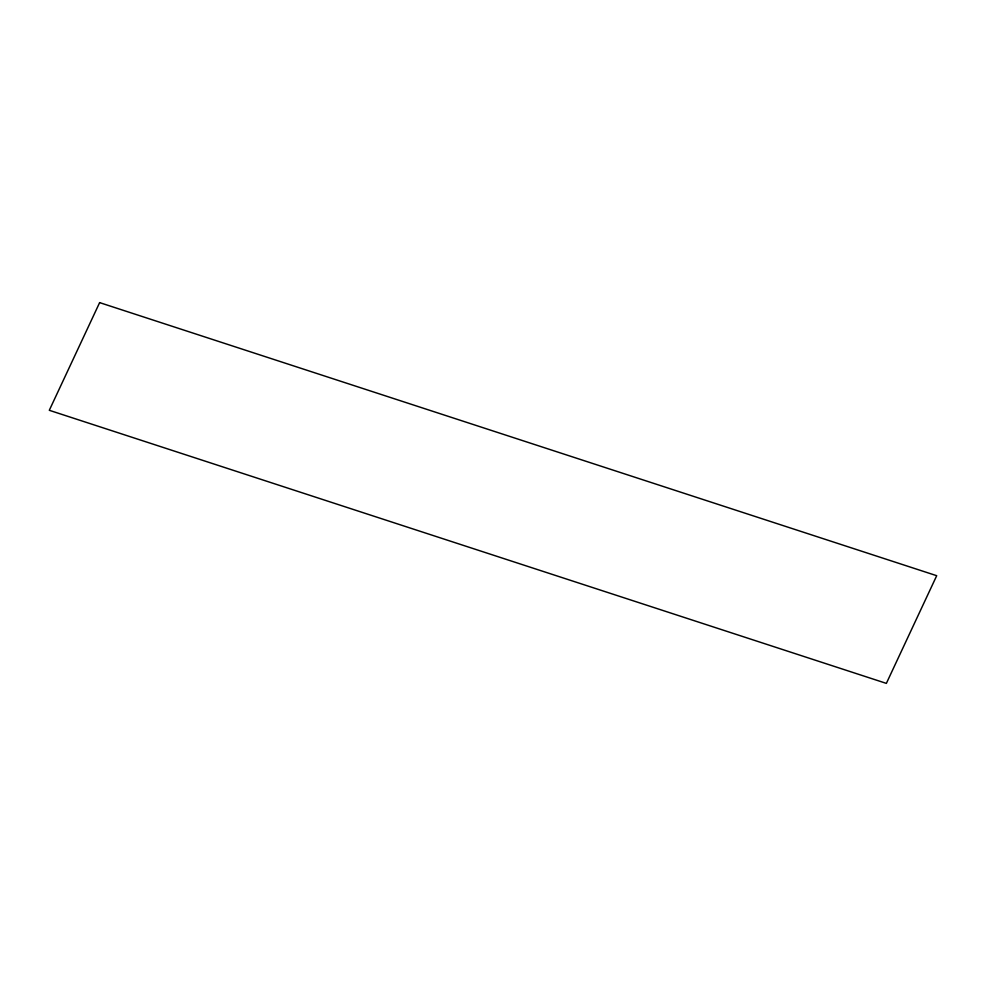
<?xml version="1.0" encoding="UTF-8"?>
<svg xmlns="http://www.w3.org/2000/svg" width="986" height="986" viewBox="0 0 986 986"><rect width="100%" height="100%" fill="white"/><g stroke="black" fill="none" stroke-linecap="round" stroke-linejoin="round"><path stroke-width="1.48" d="M99.635 302.616L49.3 410.299L886.365 683.384L936.7 575.701L99.635 302.616"/></g></svg>
